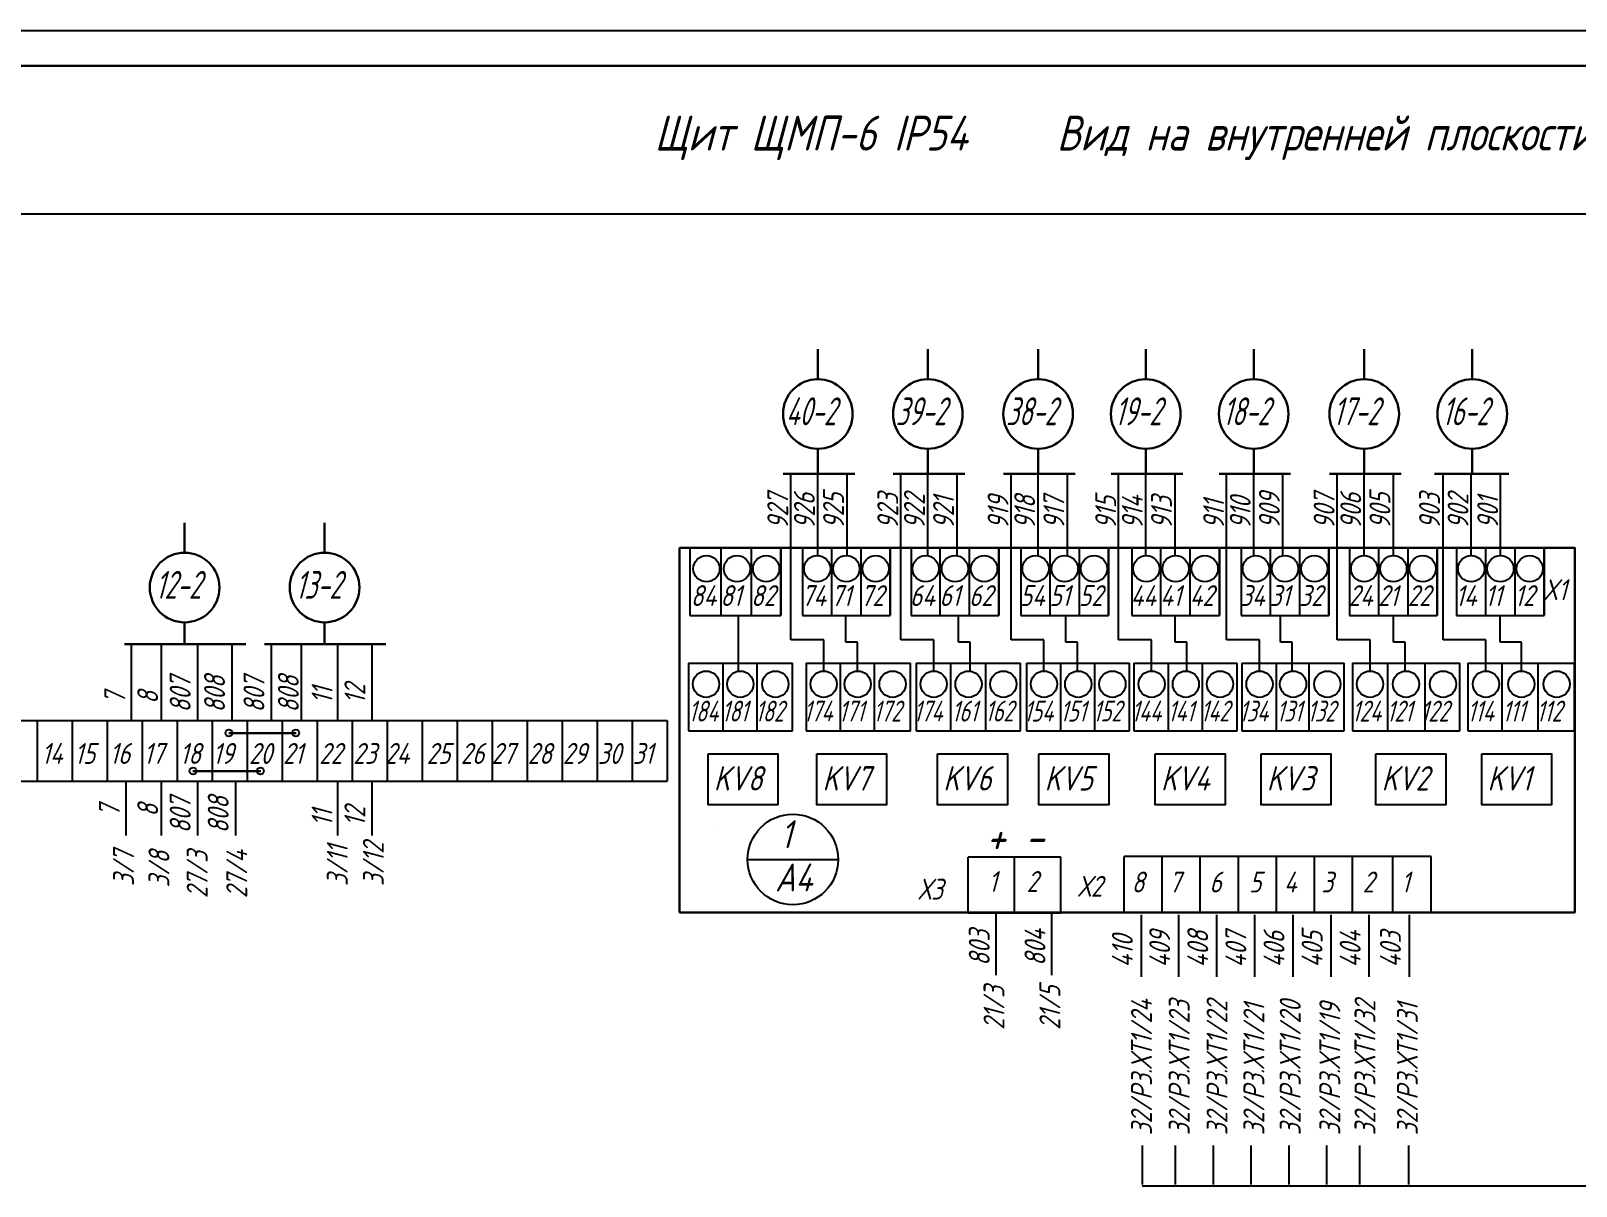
# Model space of a CAD drawing. Header units: millimetres. Extents: x 1012 to 5632, y 4 to 1530.
# Drawn here: x 2547 to 2768.9, y 450.6 to 616.5 of the extents above; entities that cross this region are included whole.
import ezdxf

# ---------------------------------------------------------------- set-up
doc = ezdxf.new("R2010")
doc.units = ezdxf.units.MM
doc.layers.add('АСУТП', color=7, linetype='Continuous')
doc.layers.add('ссылки', color=7, linetype='Continuous')
doc.styles.add('GOST тип А', font='GOST_A.TTF', dxfattribs={"oblique": 15})
doc.styles.add('ROMANC', font='GOST_A.TTF', dxfattribs={"oblique": 15, "height": 3})
doc.styles.get("Standard").update_dxf_attribs({"font": 'GOST_A.TTF', "width": 0.8, "oblique": 15, "height": 3})

msp = doc.modelspace()

# ---------------------------------------------------------------- linework, layer by layer
at = {"color": 7}
for p, q in [((3212.0535, 616.4796), (2371.0535, 616.4796)), ((2656.1581, 529.0094), (2656.1581, 552.8584)), ((2660.0576, 541.1298), (2660.0576, 552.8584)), ((2664.2576, 541.1298), (2664.2576, 552.8584)), ((2671.956, 529.0094), (2671.956, 552.8584)), ((2675.8555, 541.1298), (2675.8555, 552.8584)), ((2680.0555, 541.1298), (2680.0555, 552.8584)), ((2687.7977, 529.0094), (2687.7977, 552.8584)), ((2691.6972, 541.1298), (2691.6972, 552.8584)), ((2695.8972, 541.1298), (2695.8972, 552.8584)), ((2703.2519, 529.0094), (2703.2519, 552.8584)), ((2707.1514, 541.1298), (2707.1514, 552.8584)), ((2711.3514, 541.1298), (2711.3514, 552.8584)), ((2718.7505, 529.0094), (2718.7505, 552.8584)), ((2722.65, 541.1298), (2722.65, 552.8584)), ((2726.85, 541.1298), (2726.85, 552.8584)), ((2734.6201, 529.0094), (2734.6201, 552.8584)), ((2738.5196, 541.1298), (2738.5196, 552.8584)), ((2742.7196, 541.1298), (2742.7196, 552.8584)), ((2749.8456, 529.0094), (2749.8456, 552.8584)), ((2753.8861, 541.1298), (2753.8861, 552.8584)), ((2758.0861, 541.1298), (2758.0861, 552.8584)), ((2641.6784, 542.2492), (2641.6784, 532.5318)), ((2646.1641, 532.5318), (2646.1641, 542.2492)), ((2650.5356, 532.5318), (2650.5356, 542.2492)), ((2654.7356, 542.2492), (2654.7356, 532.5318)), ((2654.7356, 532.5318), (2654.7356, 542.2492)), ((2657.8639, 542.2492), (2657.8639, 532.5318)), ((2662.0639, 532.5318), (2662.0639, 542.2492)), ((2666.2639, 532.5318), (2666.2639, 542.2492)), ((2670.4639, 542.2492), (2670.4639, 532.5318)), ((2670.4639, 532.5318), (2670.4639, 542.2492)), ((2673.4381, 542.2492), (2673.4381, 532.5318)), ((2677.6381, 532.5318), (2677.6381, 542.2492)), ((2681.8381, 532.5318), (2681.8381, 542.2492)), ((2686.0381, 542.2492), (2686.0381, 532.5318)), ((2686.0381, 532.5318), (2686.0381, 542.2492)), ((2689.2199, 542.2492), (2689.2199, 532.5318)), ((2693.4199, 532.5318), (2693.4199, 542.2492)), ((2697.6199, 532.5318), (2697.6199, 542.2492)), ((2701.8199, 542.2492), (2701.8199, 532.5318)), ((2701.8199, 532.5318), (2701.8199, 542.2492)), ((2705.1291, 542.2492), (2705.1291, 532.5318)), ((2709.3291, 532.5318), (2709.3291, 542.2492)), ((2713.5291, 532.5318), (2713.5291, 542.2492)), ((2717.7291, 542.2492), (2717.7291, 532.5318)), ((2717.7291, 532.5318), (2717.7291, 542.2492)), ((2720.8575, 542.2492), (2720.8575, 532.5318)), ((2725.0575, 532.5318), (2725.0575, 542.2492)), ((2729.2575, 532.5318), (2729.2575, 542.2492)), ((2733.4575, 542.2492), (2733.4575, 532.5318)), ((2733.4575, 532.5318), (2733.4575, 542.2492)), ((2736.4196, 542.2492), (2736.4196, 532.5318)), ((2740.6196, 532.5318), (2740.6196, 542.2492)), ((2744.8196, 532.5318), (2744.8196, 542.2492)), ((2749.0196, 542.2492), (2749.0196, 532.5318)), ((2749.0196, 532.5318), (2749.0196, 542.2492)), ((2751.7861, 542.2492), (2751.7861, 532.5318)), ((2755.9861, 532.5318), (2755.9861, 542.2492)), ((2760.1861, 532.5318), (2760.1861, 542.2492)), ((2764.3861, 542.2492), (2764.3861, 532.5318)), ((2764.3861, 532.5318), (2764.3861, 542.2492)), ((2641.6784, 532.5318), (2654.7356, 532.5318)), ((2648.6706, 524.5233), (2648.6706, 532.5318)), ((2657.8639, 532.5318), (2670.4639, 532.5318)), ((2664.0843, 528.7066), (2664.0843, 532.5318)), ((2673.4381, 532.5318), (2686.0381, 532.5318)), ((2680.2751, 528.7066), (2680.2751, 532.5318)), ((2689.2199, 532.5318), (2701.8199, 532.5318)), ((2695.6888, 528.7066), (2695.6888, 532.5318)), ((2705.1291, 532.5318), (2717.7291, 532.5318)), ((2711.3616, 528.7066), (2711.3616, 532.5318)), ((2720.8575, 532.5318), (2733.4575, 532.5318)), ((2726.5162, 528.7066), (2726.5162, 532.5318)), ((2736.4196, 532.5318), (2749.0196, 532.5318)), ((2742.7336, 528.7066), (2742.7336, 532.5318)), ((2751.7861, 532.5318), (2764.3861, 532.5318)), ((2758.0321, 528.7066), (2758.0321, 532.5318)), ((2561.5084, 517.4583, -124.479), (2561.5084, 528.418, -124.479)), ((2565.8167, 517.4583, -124.479), (2565.8167, 528.418, -124.479)), ((2571.0054, 517.4583, -124.479), (2571.0054, 528.418, -124.479)), ((2575.9403, 517.4583, -124.479), (2575.9403, 528.418, -124.479)), ((2581.613, 517.4583, -124.479), (2581.613, 528.418, -124.479)), ((2585.9213, 517.4583, -124.479), (2585.9213, 528.418, -124.479)), ((2591.11, 517.4583, -124.479), (2591.11, 528.418, -124.479)), ((2596.0449, 517.4583, -124.479), (2596.0449, 528.418, -124.479)), ((2660.8948, 529.0094), (2656.1581, 529.0094)), ((2660.8948, 524.5402), (2660.8948, 529.0094)), ((2665.755, 528.7066), (2664.0843, 528.7066)), ((2665.755, 527.645), (2665.755, 528.7066)), ((2676.6927, 529.0094), (2671.956, 529.0094)), ((2676.6927, 524.5402), (2676.6927, 529.0094)), ((2681.9458, 528.7066), (2680.2751, 528.7066)), ((2681.9458, 527.645), (2681.9458, 528.7066)), ((2692.5344, 529.0094), (2687.7977, 529.0094)), ((2692.5344, 524.5402), (2692.5344, 529.0094)), ((2697.3595, 528.7066), (2695.6888, 528.7066)), ((2697.3595, 527.645), (2697.3595, 528.7066)), ((2707.9886, 529.0094), (2703.2519, 529.0094)), ((2707.9886, 524.5402), (2707.9886, 529.0094)), ((2713.0323, 528.7066), (2711.3616, 528.7066)), ((2713.0323, 527.645), (2713.0323, 528.7066)), ((2723.4872, 529.0094), (2718.7505, 529.0094)), ((2723.4872, 524.5402), (2723.4872, 529.0094)), ((2728.1869, 528.7066), (2726.5162, 528.7066)), ((2728.1869, 527.645), (2728.1869, 528.7066)), ((2739.3569, 529.0094), (2734.6201, 529.0094)), ((2739.3569, 524.5402), (2739.3569, 529.0094)), ((2744.4043, 528.7066), (2742.7336, 528.7066)), ((2744.4043, 527.645), (2744.4043, 528.7066)), ((2756.0047, 529.0094), (2749.8456, 529.0094)), ((2756.0047, 524.5402), (2756.0047, 529.0094)), ((2761.0968, 528.7066), (2758.0321, 528.7066)), ((2761.0968, 524.5402), (2761.0968, 528.7066)), ((2665.755, 524.5402), (2665.755, 527.645)), ((2681.9458, 524.5402), (2681.9458, 527.645)), ((2697.3595, 524.5402), (2697.3595, 527.645)), ((2713.0323, 524.5402), (2713.0323, 527.645)), ((2728.1869, 524.5402), (2728.1869, 527.645)), ((2744.4043, 524.5402), (2744.4043, 527.645)), ((2641.4786, 525.6596), (2641.4786, 515.9423)), ((2641.4786, 525.6596), (2656.4247, 525.6596)), ((2643.5723, 525.6596), (2655.4346, 525.6596)), ((2646.4485, 515.9423), (2646.4485, 525.6596)), ((2651.3431, 515.9423), (2651.3431, 525.6596)), ((2656.4247, 515.9423), (2656.4247, 525.6596)), ((2658.3632, 525.6596), (2658.3632, 515.9423)), ((2658.3632, 525.6596), (2673.3563, 525.6596)), ((2660.4569, 525.6596), (2673.0569, 525.6596)), ((2663.3114, 515.9423), (2663.3114, 525.6596)), ((2668.1928, 515.9423), (2668.1928, 525.6596)), ((2673.3563, 515.9423), (2673.3563, 525.6596)), ((2674.1611, 525.6596), (2674.1611, 515.9423)), ((2674.1611, 525.6596), (2689.1541, 525.6596)), ((2676.2548, 525.6596), (2688.8548, 525.6596)), ((2679.1327, 515.9423), (2679.1327, 525.6596)), ((2684.1869, 515.9423), (2684.1869, 525.6596)), ((2689.1541, 515.9423), (2689.1541, 525.6596)), ((2690.0028, 525.6596), (2690.0028, 515.9423)), ((2690.0028, 525.6596), (2704.8231, 525.6596)), ((2692.0964, 525.6596), (2704.6964, 525.6596)), ((2694.9744, 515.9423), (2694.9744, 525.6596)), ((2699.8559, 515.9423), (2699.8559, 525.6596)), ((2704.8231, 515.9423), (2704.8231, 525.6596)), ((2705.457, 525.6596), (2705.457, 515.9423)), ((2705.457, 525.6596), (2720.2774, 525.6596)), ((2707.5507, 525.6596), (2720.1507, 525.6596)), ((2710.4286, 515.9423), (2710.4286, 525.6596)), ((2715.3101, 515.9423), (2715.3101, 525.6596)), ((2720.2774, 515.9423), (2720.2774, 525.6596)), ((2720.9595, 525.6596), (2720.9595, 515.9423)), ((2720.9595, 525.6596), (2735.6389, 525.6596)), ((2725.9416, 515.9423), (2725.9416, 525.6596)), ((2730.6381, 515.9423), (2730.6381, 525.6596)), ((2735.6389, 515.9423), (2735.6389, 525.6596)), ((2736.8165, 525.6596), (2736.8165, 515.9423)), ((2736.8165, 525.6596), (2752.2567, 525.6596)), ((2741.89, 515.9423), (2741.89, 525.6596)), ((2747.256, 515.9423), (2747.256, 525.6596)), ((2752.2567, 515.9423), (2752.2567, 525.6596)), ((2753.3907, 525.6596), (2753.3907, 515.9423)), ((2753.3907, 525.6596), (2768.7093, 525.6596)), ((2758.3425, 515.9423), (2758.3425, 525.6596)), ((2763.4949, 515.9423), (2763.4949, 525.6596)), ((2768.7093, 515.9423), (2768.7093, 525.6596)), ((2537.8752, 517.4583, -124.479), (2552.9537, 517.4583, -124.479)), ((2547.9275, 517.4583, -124.479), (2547.9275, 508.7083, -124.479)), ((2547.9275, 517.4583, -124.479), (2547.9275, 508.7083, -124.479)), ((2547.9275, 517.4583, -124.479), (2547.9275, 508.7083, -124.479)), ((2547.9275, 517.4583, -124.479), (2547.9275, 508.7083, -124.479)), ((2552.9537, 517.4583, -124.479), (2552.9537, 508.7083, -124.479)), ((2552.9537, 517.4583, -124.479), (2552.9537, 508.7083, -124.479)), ((2552.9537, 517.4583, -124.479), (2552.9537, 508.7083, -124.479)), ((2552.9537, 517.4583, -124.479), (2638.3982, 517.4583, -124.479)), ((2557.9798, 517.4583, -124.479), (2557.9798, 508.7083, -124.479)), ((2563.006, 517.4583, -124.479), (2563.006, 508.7083, -124.479)), ((2568.0321, 517.4583, -124.479), (2568.0321, 508.7083, -124.479)), ((2573.0583, 517.4583, -124.479), (2573.0583, 508.7083, -124.479)), ((2578.0844, 517.4583, -124.479), (2578.0844, 508.7083, -124.479)), ((2583.1105, 517.4583, -124.479), (2583.1105, 508.7083, -124.479)), ((2588.1367, 517.4583, -124.479), (2588.1367, 508.7083, -124.479)), ((2593.1628, 517.4583, -124.479), (2593.1628, 508.7083, -124.479)), ((2598.189, 517.4583, -124.479), (2598.189, 508.7083, -124.479)), ((2603.2151, 517.4583, -124.479), (2603.2151, 508.7083, -124.479)), ((2608.2413, 517.4583, -124.479), (2608.2413, 508.7083, -124.479)), ((2613.2674, 517.4583, -124.479), (2613.2674, 508.7083, -124.479)), ((2618.2936, 517.4583, -124.479), (2618.2936, 508.7083, -124.479)), ((2623.3197, 517.4583, -124.479), (2623.3197, 508.7083, -124.479)), ((2628.3459, 517.4583, -124.479), (2628.3459, 508.7083, -124.479)), ((2628.3459, 517.4583, -124.479), (2628.3459, 508.7083, -124.479)), ((2633.372, 517.4583, -124.479), (2633.372, 508.7083, -124.479)), ((2633.372, 517.4583, -124.479), (2633.372, 508.7083, -124.479)), ((2638.3982, 517.4583, -124.479), (2638.3982, 508.7083, -124.479)), ((2641.4786, 515.9423), (2656.4247, 515.9423)), ((2643.5723, 515.9423), (2655.4346, 515.9423)), ((2658.3632, 515.9423), (2673.3563, 515.9423)), ((2660.4569, 515.9423), (2673.0569, 515.9423)), ((2674.1611, 515.9423), (2689.1541, 515.9423)), ((2676.2548, 515.9423), (2688.8548, 515.9423)), ((2690.0028, 515.9423), (2704.8231, 515.9423)), ((2692.0964, 515.9423), (2704.6964, 515.9423)), ((2705.457, 515.9423), (2720.2774, 515.9423)), ((2707.5507, 515.9423), (2720.1507, 515.9423)), ((2720.9595, 515.9423), (2735.6389, 515.9423)), ((2736.8165, 515.9423), (2752.2567, 515.9423)), ((2753.3907, 515.9423), (2768.7093, 515.9423)), ((2537.8752, 508.7083, -124.479), (2552.9537, 508.7083, -124.479)), ((2552.9537, 508.7083, -124.479), (2638.3982, 508.7083, -124.479)), ((2560.708, 500.915, -124.479), (2560.708, 508.7083, -124.479)), ((2565.8167, 500.915, -124.479), (2565.8167, 508.7083, -124.479)), ((2571.0054, 500.915, -124.479), (2571.0054, 508.7083, -124.479)), ((2576.4662, 500.915, -124.479), (2576.4662, 508.7083, -124.479)), ((2591.11, 500.915, -124.479), (2591.11, 508.7832, -124.479)), ((2596.0449, 500.915, -124.479), (2596.0449, 508.7832, -124.479)), ((2644.9592, 502.2768), (2644.9592, 502.2768)), ((2688.3126, 497.7911, -124.479), (2681.6491, 497.7911, -124.479)), ((2681.6491, 489.7911, -124.479), (2681.6491, 497.7911, -124.479)), ((2694.9762, 497.7911, -124.479), (2688.3126, 497.7911, -124.479)), ((2688.3126, 489.7911, -124.479), (2688.3126, 497.7911, -124.479)), ((2694.9762, 489.7911, -124.479), (2694.9762, 497.7911, -124.479)), ((2748.1148, 497.8956, -124.479), (2704.0313, 497.8956, -124.479)), ((2704.0313, 489.8956, -124.479), (2704.0313, 497.8956, -124.479)), ((2704.0313, 489.8956, -124.479), (2704.0313, 497.8956, -124.479)), ((2709.5031, 489.8956, -124.479), (2709.5031, 497.8956, -124.479)), ((2714.9749, 489.8956, -124.479), (2714.9749, 497.8956, -124.479)), ((2720.4467, 489.8956, -124.479), (2720.4467, 497.8956, -124.479)), ((2725.9184, 489.8956, -124.479), (2725.9184, 497.8956, -124.479)), ((2731.3902, 489.8956, -124.479), (2731.3902, 497.8956, -124.479)), ((2736.862, 489.8956, -124.479), (2736.862, 497.8956, -124.479)), ((2742.6431, 489.8956, -124.479), (2742.6431, 497.8956, -124.479)), ((2748.1148, 489.8956, -124.479), (2748.1148, 497.8956, -124.479)), ((2642.4794, 489.8776), (2642.4794, 489.8776)), ((2681.6491, 489.7911, -124.479), (2688.3126, 489.7911, -124.479)), ((2685.6491, 480.8732, -124.479), (2685.6491, 489.7911, -124.479)), ((2688.3126, 489.7911, -124.479), (2694.9762, 489.7911, -124.479)), ((2693.6491, 480.8732, -124.479), (2693.6491, 489.7911, -124.479)), ((2706.531, 480.6319, -124.479), (2706.531, 489.5499, -124.479)), ((2711.8901, 480.6319, -124.479), (2711.8901, 489.5499, -124.479)), ((2717.3619, 480.6319, -124.479), (2717.3619, 489.5499, -124.479)), ((2722.8337, 480.6319, -124.479), (2722.8337, 489.5499, -124.479)), ((2728.3054, 480.6319, -124.479), (2728.3054, 489.5499, -124.479)), ((2733.7772, 480.6319, -124.479), (2733.7772, 489.5499, -124.479)), ((2739.249, 480.6319, -124.479), (2739.249, 489.5499, -124.479)), ((2745.0301, 480.6319, -124.479), (2745.0301, 489.5499, -124.479)), ((2706.6381, 456.3893), (2706.6381, 450.8185)), ((2711.3923, 456.3893), (2711.3923, 450.8185)), ((2716.8223, 456.3893), (2716.8223, 450.8185)), ((2722.2523, 456.3893), (2722.2523, 450.8185)), ((2727.6823, 456.3893), (2727.6823, 450.8185)), ((2733.1122, 456.3893), (2733.1122, 450.8185)), ((2737.8635, 456.3893), (2737.8635, 450.8185)), ((2744.8772, 456.3893), (2744.8772, 450.8185))]:
    msp.add_line(p, q, dxfattribs=at)
at = {"color": 7, "lineweight": 30}
for p, q in [((2391.0535, 611.4796), (3207.0535, 611.4796)), ((2660.0554, 566.5032), (2660.0554, 570.7532)), ((2675.8533, 566.5032), (2675.8533, 570.7532)), ((2691.6949, 566.5032), (2691.6949, 570.7532)), ((2707.1492, 566.5032), (2707.1492, 570.7532)), ((2722.6478, 566.5032), (2722.6478, 570.7532)), ((2738.5174, 566.5032), (2738.5174, 570.7532)), ((2754.0333, 566.5032), (2754.0333, 570.7532)), ((2660.0554, 552.8584), (2660.0554, 556.4589)), ((2675.8533, 552.8584), (2675.8533, 556.4589)), ((2691.6949, 552.8584), (2691.6949, 556.4589)), ((2707.1492, 552.8584), (2707.1492, 556.4589)), ((2722.6478, 552.8584), (2722.6478, 556.4589)), ((2738.5174, 552.8584), (2738.5174, 556.4589)), ((2754.0333, 552.8584), (2754.0333, 556.4589)), ((2655.0972, 552.8584), (2665.3623, 552.8584)), ((2670.8951, 552.8584), (2681.1602, 552.8584)), ((2686.7367, 552.8584), (2697.0019, 552.8584)), ((2702.191, 552.8584), (2712.4561, 552.8584)), ((2717.6895, 552.8584), (2727.9547, 552.8584)), ((2733.5592, 552.8584), (2743.8243, 552.8584)), ((2748.6366, 552.8584), (2759.3078, 552.8584)), ((2569.1162, 541.576, -124.479), (2569.1162, 545.826, -124.479)), ((2589.2208, 541.576, -124.479), (2589.2208, 545.826, -124.479)), ((2640.1944, 527.7346), (2640.1944, 542.2492)), ((2569.1162, 528.418, -124.479), (2569.1162, 531.5317, -124.479)), ((2589.2208, 528.418, -124.479), (2589.2208, 531.5317, -124.479)), ((2560.4768, 528.418), (2577.9202, 528.418)), ((2580.5814, 528.418), (2598.0248, 528.418)), ((2640.1944, 527.7346), (2640.1944, 489.8776)), ((2575.4619, 515.6275), (2585.1212, 515.6275)), ((2570.2999, 510.1682), (2580.0526, 510.1682)), ((2706.6381, 450.5666), (3023.4414, 450.7182))]:
    msp.add_line(p, q, dxfattribs=at)
at = {"color": 7, "linetype": 'Continuous'}
msp.add_line((2649.9731, 497.4797, -124.479), (2662.9731, 497.4797, -124.479), dxfattribs=at)
at = {"color": 7, "lineweight": 30}
msp.add_lwpolyline([(2640.1944, 542.238), (2768.7563, 542.238), (2768.7563, 489.8664), (2640.1944, 489.8664)], dxfattribs=at)
at = {"color": 7, "elevation": -124.479}
for points in [[(2644.2902, 512.6421), (2654.322, 512.6421), (2654.322, 505.3234), (2644.2902, 505.3234)], [(2659.9005, 512.6421), (2669.9322, 512.6421), (2669.9322, 505.3234), (2659.9005, 505.3234)], [(2677.2435, 512.6421), (2687.2753, 512.6421), (2687.2753, 505.3234), (2677.2435, 505.3234)], [(2691.8032, 512.6421), (2701.8349, 512.6421), (2701.8349, 505.3234), (2691.8032, 505.3234)], [(2708.5039, 512.6421), (2718.5357, 512.6421), (2718.5357, 505.3234), (2708.5039, 505.3234)], [(2723.7059, 512.6421), (2733.7376, 512.6421), (2733.7376, 505.3234), (2723.7059, 505.3234)], [(2740.1925, 512.6421), (2750.2243, 512.6421), (2750.2243, 505.3234), (2740.1925, 505.3234)], [(2755.3945, 512.6421), (2765.4262, 512.6421), (2765.4262, 505.3234), (2755.3945, 505.3234)]]:
    msp.add_lwpolyline(points, close=True, dxfattribs=at)
at = {"color": 7, "lineweight": 30}
for centre in [(2660.0554, 561.4589), (2675.8533, 561.4589), (2691.6949, 561.4589), (2707.1492, 561.4589), (2722.6478, 561.4589), (2738.5174, 561.4589), (2754.0333, 561.4589), (2569.1162, 536.5317, -124.479), (2589.2208, 536.5317, -124.479)]:
    msp.add_circle(centre, 5, dxfattribs=at)
at = {"color": 7}
for centre, radius in [((2644.0641, 539.2398), 1.89), ((2648.4356, 539.2398), 1.89), ((2652.6356, 539.2398), 1.89), ((2659.9639, 539.2398), 1.89), ((2664.1639, 539.2398), 1.89), ((2668.3639, 539.2398), 1.89), ((2675.5381, 539.2398), 1.89), ((2679.7381, 539.2398), 1.89), ((2683.9381, 539.2398), 1.89), ((2691.3199, 539.2398), 1.89), ((2695.5199, 539.2398), 1.89), ((2699.7199, 539.2398), 1.89), ((2707.2291, 539.2398), 1.89), ((2711.4291, 539.2398), 1.89), ((2715.6291, 539.2398), 1.89), ((2722.9575, 539.2398), 1.89), ((2727.1575, 539.2398), 1.89), ((2731.3575, 539.2398), 1.89), ((2738.5196, 539.2398), 1.89), ((2742.7196, 539.2398), 1.89), ((2746.9196, 539.2398), 1.89), ((2753.8861, 539.2398), 1.89), ((2758.0861, 539.2398), 1.89), ((2762.2861, 539.2398), 1.89), ((2644.0102, 522.6502), 1.89), ((2648.9227, 522.6502), 1.89), ((2653.9655, 522.6502), 1.89), ((2660.8948, 522.6502), 1.89), ((2665.7868, 522.6502), 1.89), ((2670.7872, 522.6502), 1.89), ((2676.6927, 522.6502), 1.89), ((2681.6945, 522.6502), 1.89), ((2686.6949, 522.6502), 1.89), ((2692.5344, 522.6502), 1.89), ((2697.4499, 522.6502), 1.89), ((2702.3639, 522.6502), 1.89), ((2707.9886, 522.6502), 1.89), ((2712.9041, 522.6502), 1.89), ((2717.8181, 522.6502), 1.89), ((2723.4872, 522.6502), 1.89), ((2728.3156, 522.6502), 1.89), ((2733.2396, 522.6502), 1.89), ((2739.3569, 522.6502), 1.89), ((2744.533, 522.6502), 1.89), ((2749.8459, 522.6502), 1.89), ((2756.0047, 522.6502), 1.89), ((2761.0968, 522.6502), 1.89), ((2766.1655, 522.6502), 1.89), ((2575.4897, 515.6275), 0.497), ((2585.0751, 515.6275), 0.497), ((2570.3277, 510.1682), 0.497), ((2580.0064, 510.1682), 0.497)]:
    msp.add_circle(centre, radius, dxfattribs=at)
at = {"color": 7, "linetype": 'Continuous'}
msp.add_circle((2656.4731, 497.4797, -124.479), 6.5, dxfattribs=at)
at = {"layer": 'АСУТП', "color": 7}
msp.add_line((2398.8961, 590.211, -248.958), (3199.8195, 590.211, -248.958), dxfattribs=at)

# ---------------------------------------------------------------- texts
at = {"color": 7, "linetype": 'Continuous', "style": 'ROMANC', "oblique": 15, "width": 0.8}
for s, p in [('40-2', (2655.4541, 559.845)), ('39-2', (2671.252, 559.845)), ('38-2', (2687.0937, 559.845)), ('19-2', (2702.694, 559.845)), ('18-2', (2718.1926, 559.845)), ('17-2', (2734.0622, 559.845)), ('16-2', (2749.6997, 559.845)), ('12-2', (2564.9226, 534.9178, -124.479)), ('13-2', (2585.0272, 534.9178, -124.479))]:
    msp.add_text(s, height=4, dxfattribs=at).set_placement(p)
at = {"color": 7, "oblique": 15}
for s, p in [('927', (2655.8001, 544.931)), ('926', (2659.6256, 544.931)), ('925', (2663.8121, 544.9568)), ('923', (2671.598, 544.931)), ('922', (2675.4235, 544.931)), ('909', (2726.4044, 544.9568)), ('907', (2734.2622, 544.931)), ('906', (2738.0876, 544.931)), ('905', (2742.2741, 544.9568)), ('903', (2749.4027, 544.931)), ('902', (2753.4957, 544.931)), ('921', (2679.6099, 544.9568)), ('919', (2687.4397, 544.931)), ('918', (2691.2651, 544.931)), ('917', (2695.4516, 544.9568)), ('915', (2702.8939, 544.931)), ('914', (2706.7193, 544.931)), ('913', (2710.9058, 544.9568)), ('911', (2718.3925, 544.931)), ('910', (2722.2179, 544.931)), ('901', (2757.7575, 544.9568)), ('807', (2569.9827, 518.5752, -124.479)), ('808', (2574.9176, 518.5752, -124.479)), ('807', (2580.5802, 518.5752, -124.479)), ('808', (2585.5151, 518.5752, -124.479)), ('7 ', (2560.6082, 519.8191, -124.479)), ('8', (2565.3201, 519.8191, -124.479)), ('11', (2590.3607, 519.8191, -124.479)), ('12', (2595.0726, 519.8191, -124.479)), ('807', (2569.9827, 501.2398, -124.479)), ('808', (2575.4434, 501.2398, -124.479)), ('7 ', (2559.8078, 503.6256, -124.479)), ('8', (2565.3201, 503.6256, -124.479)), ('11', (2590.3607, 502.2269, -124.479)), ('12', (2595.0726, 502.2269, -124.479)), ('803', (2684.7394, 482.1932, -124.479)), ('804', (2692.7394, 482.1932, -124.479)), ('410', (2705.2894, 481.9519, -124.479)), ('409', (2710.6485, 481.9519, -124.479)), ('408', (2716.1203, 481.9519, -124.479)), ('407', (2721.592, 481.9519, -124.479)), ('406', (2727.0638, 481.9519, -124.479)), ('405', (2732.5356, 481.9519, -124.479)), ('404', (2738.0074, 481.9519, -124.479)), ('403', (2743.7884, 481.9519, -124.479))]:
    msp.add_text(s, height=3, rotation=90, dxfattribs=at).set_placement(p)
at = {"color": 7, "linetype": 'Continuous', "lineweight": 0, "oblique": 15}
for s, height, p in [('X1', 3, (2764.1987, 534.7197)), ('84', 3, (2641.8039, 533.8757)), ('81', 3, (2646.0461, 533.8757)), ('82', 3, (2650.4598, 533.8757)), ('74', 3, (2657.7037, 533.8757)), ('71', 3, (2661.9459, 533.8757)), ('72', 3, (2666.1881, 533.8757)), ('64', 3, (2673.2779, 533.8757)), ('61', 3, (2677.5201, 533.8757)), ('62', 3, (2681.7622, 533.8757)), ('54', 3, (2689.0597, 533.8757)), ('51', 3, (2693.3019, 533.8757)), ('52', 3, (2697.544, 533.8757)), ('44', 3, (2704.9689, 533.8757)), ('41', 3, (2709.2111, 533.8757)), ('42', 3, (2713.4533, 533.8757)), ('34', 3, (2720.6973, 533.8757)), ('31', 3, (2724.9395, 533.8757)), ('32', 3, (2729.1817, 533.8757)), ('24', 3, (2736.2594, 533.8757)), ('21', 3, (2740.5016, 533.8757)), ('22', 3, (2744.7438, 533.8757)), ('14', 3, (2751.6259, 533.8757)), ('11', 3, (2755.8681, 533.8757)), ('12', 3, (2760.1103, 533.8757)), ('KV8', 3.5, (2645.1139, 507.3822, -124.479)), ('KV7', 3.5, (2660.7241, 507.3822, -124.479)), ('KV6', 3.5, (2678.0672, 507.3822, -124.479)), ('KV5', 3.5, (2692.6268, 507.3822, -124.479)), ('KV4', 3.5, (2709.3276, 507.3822, -124.479)), ('KV3', 3.5, (2724.5296, 507.3822, -124.479)), ('KV2', 3.5, (2741.0162, 507.3822, -124.479)), ('KV1', 3.5, (2756.2182, 507.3822, -124.479)), ('+', 5, (2684.1703, 498.2388, -124.479)), ('-', 5, (2689.7382, 498.2388, -124.479))]:
    msp.add_text(s, height=height, dxfattribs=at).set_placement(p)
for s, width, p in [('184', 0.88, (2641.4787, 517.2862)), ('181', 0.88, (2646.2494, 517.2862)), ('182', 0.88, (2651.0625, 517.2862)), ('174', 0.88, (2657.9945, 517.2862)), ('171', 0.88, (2663.0494, 517.2862)), ('172', 0.88, (2668.0071, 517.2862)), ('174', 0.88, (2673.7924, 517.2862)), ('161', 0.88, (2679.279, 517.2862)), ('162', 0.88, (2684.0813, 517.3023)), ('154', 0.88, (2689.634, 517.2862)), ('151', 0.88, (2694.8616, 517.2862)), ('152', 0.88, (2699.5776, 517.3023)), ('144', 0.88, (2705.0883, 517.2862)), ('141', 0.88, (2710.3159, 517.2862)), ('142', 0.88, (2715.0318, 517.3023)), ('134', 0.88, (2720.553, 517.2862)), ('131', 0.88, (2725.9185, 517.2862)), ('132', 0.88, (2730.3481, 517.2862)), ('124', 0.9, (2736.7406, 517.2862)), ('121', 0.9, (2741.7362, 517.2862)), ('122', 0.9, (2746.6193, 517.2862)), ('114', 0.9, (2753.3341, 517.2862)), ('111', 0.9, (2758.3513, 517.2862)), ('112', 0.9, (2763.241, 517.2862))]:
    msp.add_text(s, height=3, dxfattribs=dict(at, width=width)).set_placement(p)
at = {"color": 7, "oblique": 15}
for s, p in [('14', (2548.5731, 511.2019, -124.479)), ('15', (2553.3087, 511.2019, -124.479)), ('16', (2558.3499, 511.2019, -124.479)), ('17', (2563.2383, 511.2019, -124.479)), ('18', (2568.4322, 511.2019, -124.479)), ('19', (2573.1678, 511.2019, -124.479)), ('20', (2578.3617, 511.2019, -124.479)), ('21', (2583.2501, 511.2019, -124.479)), ('22', (2588.444, 511.2019, -124.479)), ('23', (2593.3324, 511.2019, -124.479)), ('24', (2597.9153, 511.2019, -124.479)), ('25', (2603.873, 511.2019, -124.479)), ('26', (2608.7614, 511.2019, -124.479)), ('27', (2613.1915, 511.2019, -124.479)), ('28', (2618.3854, 511.2019, -124.479)), ('29', (2623.4266, 511.2019, -124.479)), ('30', (2628.4527, 511.2019, -124.479)), ('31', (2633.4789, 511.2019, -124.479)), ('1', (2684.5635, 492.8118, -124.479)), ('2', (2690.0356, 492.8118, -124.479)), ('Х2', (2697.3864, 492.1278, -124.479)), ('8', (2705.116, 492.7391, -124.479)), ('7', (2710.4738, 492.7391, -124.479)), ('6', (2716.2875, 492.7391, -124.479)), ('5', (2721.9873, 492.7391, -124.479)), ('4', (2727.0031, 492.7391, -124.479)), ('3', (2732.3609, 492.7391, -124.479)), ('2', (2738.2886, 492.7391, -124.479)), ('1', (2743.8209, 492.7391, -124.479)), ('Х3', (2674.4512, 491.7148, -124.479))]:
    msp.add_text(s, height=3, dxfattribs=at).set_placement(p)
at = {"color": 7, "linetype": 'Continuous', "oblique": 15}
for s, p in [('1', (2654.7054, 499.1068, -124.479)), ('А4', (2653.9207, 492.8933, -124.479))]:
    msp.add_text(s, height=4, dxfattribs=at).set_placement(p)
for s, p in [('3/7', (2561.8445, 493.6521, -124.479)), ('3/11', (2592.5458, 493.6521, -124.479)), ('3/12', (2597.7244, 493.6521, -124.479)), ('3/8', (2566.9373, 493.4398, -124.479)), ('27/3', (2572.4234, 491.9175, -248.958)), ('27/4', (2578.1107, 491.9175, -248.958)), ('21/3', (2686.8556, 473.0049, -124.479)), ('21/5', (2694.8827, 473.0049, -124.479)), ('32/Р3.ХТ1/24', (2708.038, 457.8718, -124.479)), ('32/Р3.ХТ1/23', (2713.4571, 457.8718, -124.479)), ('32/Р3.ХТ1/22', (2718.8872, 457.8718, -124.479)), ('32/Р3.ХТ1/21', (2724.1794, 457.8718, -124.479)), ('32/Р3.ХТ1/20', (2729.3926, 457.8718, -124.479)), ('32/Р3.ХТ1/19', (2735.0797, 457.8718, -124.479)), ('32/Р3.ХТ1/32', (2740.1349, 457.8718, -124.479)), ('32/Р3.ХТ1/31', (2746.217, 457.8718, -124.479))]:
    msp.add_text(s, height=3, rotation=90, dxfattribs=at).set_placement(p)
at = {"layer": 'ссылки', "color": 7, "style": 'GOST тип А', "oblique": 15}
msp.add_text('Щит ЩМП-6 IP54     Вид на внутренней плоскости. Передняя стенка (монтажная панель)', height=5, dxfattribs=at).set_placement((2636.5962, 599.2981, -124.479))

doc.saveas('drawing.dxf')
